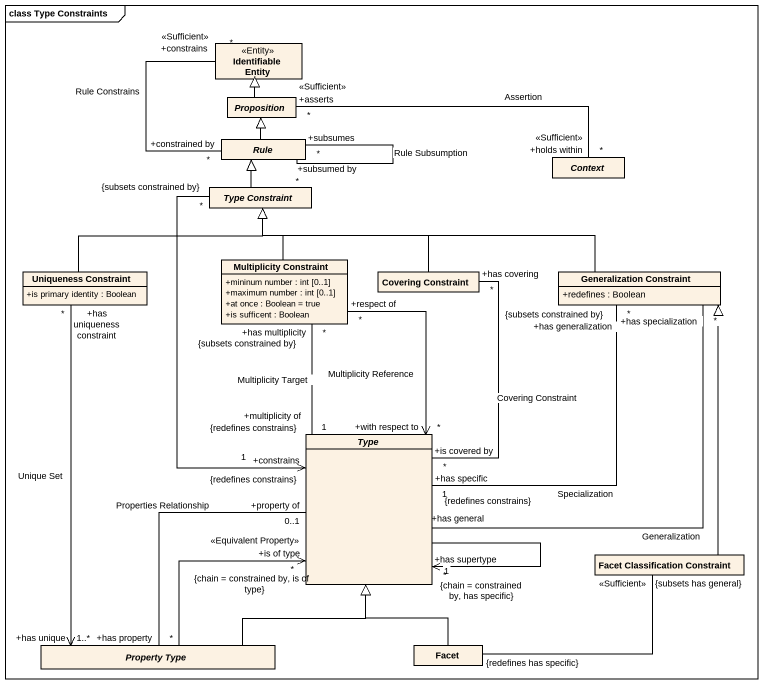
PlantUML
@startuml
mainframe class Type Constraints
hide circle
hide empty members
skinparam classAttributeIconSize 0
class "Identifiable Entity" as Identifiable_Entity <<Entity>>
abstract class Proposition
abstract class Rule
abstract class Context
abstract class "Type Constraint" as Type_Constraint
class "Uniqueness Constraint" as Uniqueness_Constraint {
  +is primary identity : Boolean
}
class "Multiplicity Constraint" as Multiplicity_Constraint {
  +mininum number : int [0..1]
  +maximum number : int [0..1]
  +at once : Boolean = true
  +is sufficent : Boolean
}
class "Covering Constraint" as Covering_Constraint
class "Generalization Constraint" as Generalization_Constraint {
  +redefines : Boolean
}
abstract class Type
class "Facet Classification Constraint" as Facet_Classification
abstract class "Property Type" as Property_Type
class Facet
Proposition -up-|> Identifiable_Entity
Rule "+constrained by\n*" -up- "+constrains\n*\n<<Sufficient>>" Identifiable_Entity : Rule Constrains
Rule -up-|> Proposition
Rule "+subsumed by\n*" -- "+subsumes\n*" Rule : Rule Subsumption
Context "+holds within\n*\n<<Sufficient>>" -left- "+asserts\n*\n<<Sufficient>>" Proposition : Assertion
Type_Constraint -up-|> Rule
Type_Constraint "*\n{subsets constrained by}" --> "+constrains\n1\n{redefines constrains}" Type
Uniqueness_Constraint -right-|> Type_Constraint
Uniqueness_Constraint "+has uniqueness constraint\n*" --> "+has unique\n1..*" Property_Type : Unique Set
Multiplicity_Constraint -up-|> Type_Constraint
Multiplicity_Constraint "+respect of\n*" --> "+with respect to\n*" Type : Multiplicity Reference
Multiplicity_Constraint "+has multiplicity\n*\n{subsets constrained by}" -- "+multiplicity of\n1\n{redefines constrains}" Type : Multiplicity Target
Covering_Constraint -left-|> Type_Constraint
Covering_Constraint "+has covering\n*" -- "+is covered by\n*" Type : Covering Constraint
Generalization_Constraint -left-|> Type_Constraint
Generalization_Constraint "+has generalization\n*\n{subsets constrained by}" -- "+has specific\n1\n{redefines constrains}" Type : Specialization
Generalization_Constraint "+has specialization\n*" -- "+has general\n1" Type : Generalization
Type --> "+has supertype\n*\n{chain = constrained by, has specific}" Type
Type "+property of\n0..1" -- "+has property\n*" Property_Type : Properties Relationship
Facet_Classification -up-|> Generalization_Constraint
Facet_Classification "{subsets has general}\n<<Sufficient>>" -left- "{redefines has specific}" Facet
Property_Type -up-> "+is of type\n<<Equivalent Property>>\n*\n{chain = constrained by, is of type}" Type
Property_Type -up-|> Type
Facet -up-|> Type
@enduml
